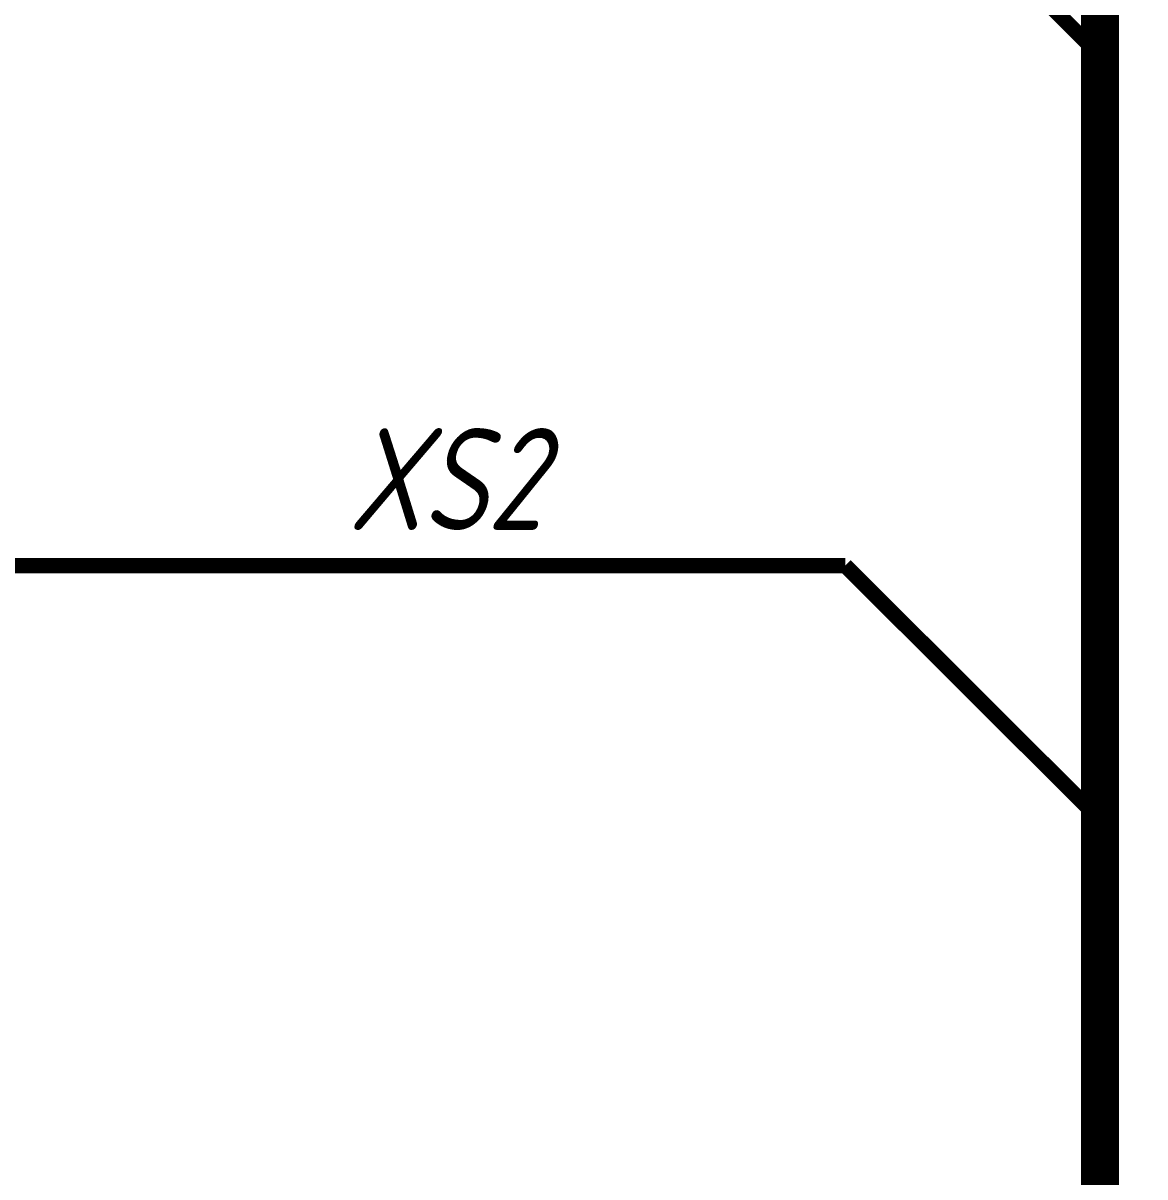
# Model space of a CAD drawing. Extents: x 196 to 1101, y 70 to 664.
# Drawn here: x 468.4 to 490.41, y 301.67 to 324.31 of the extents above; entities that cross this region are included whole.
import ezdxf

# ---------------------------------------------------------------- set-up
doc = ezdxf.new("R2010")
doc.units = 0
doc.header["$MEASUREMENT"] = 0
doc.layers.add('Sheet', color=255, linetype='CONTINUOUS')
doc.styles.add('GOST type A0', font='', dxfattribs={"oblique": 15, "height": 3.5})
doc.styles.get('GOST type A0').set_extended_font_data('GOST type A')

msp = doc.modelspace()

# ---------------------------------------------------------------- linework, layer by layer
at = {"layer": 'Sheet'}
for points, const_width in [([(679.47, 371.174), (679.47, 416.174), (597, 416.174), (597, 371.174), (524.515, 371.174), (524.515, 328.674), (489.53, 328.674), (489.53, 293.677), (489.53, 293.677), (489.53, 278.672), (489.53, 278.672)], 0.749), ([(484.53, 328.674), (489.53, 323.672)], 0.3), ([(484.53, 313.669), (484.53, 313.669), (474.546, 313.669), (457.046, 313.669), (457.046, 317.677)], 0.3), ([(484.53, 313.669), (489.53, 308.683)], 0.3)]:
    msp.add_lwpolyline(points, dxfattribs=dict(at, const_width=const_width))

# ---------------------------------------------------------------- texts
at = {"layer": 'Sheet', "style": 'GOST type A0', "oblique": 15}
msp.add_text('XS2', height=2, dxfattribs=at).set_placement((474.763, 314.368))

doc.saveas('drawing.dxf')
